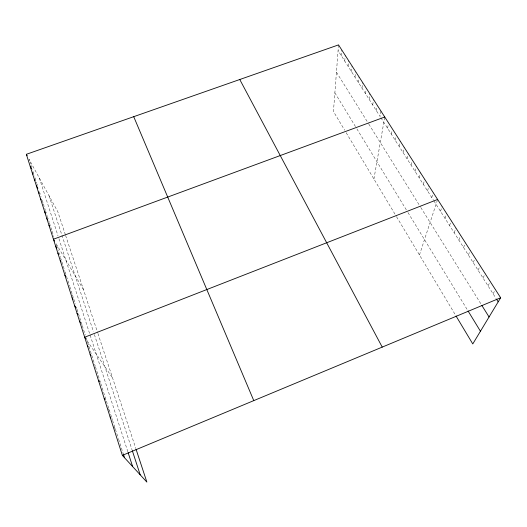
<?xml version="1.0" encoding="UTF-8"?>
<svg xmlns="http://www.w3.org/2000/svg" width="527" height="527" viewBox="0 0 527 527"><rect width="100%" height="100%" fill="white"/><g stroke="black" fill="none" stroke-linecap="round" stroke-linejoin="round"><path stroke-width="0.4" stroke-dasharray="2.63 1.98" d="M338.518 44.9L333.453 111.487L344.658 130.182M341.397 55.809L341.865 50.124M344.744 61.06L345.251 55.401M348.123 66.362L348.663 60.724M351.535 71.712L352.115 66.106M354.981 77.12L355.508 72.331M358.465 82.581L359.111 77.021M361.977 88.095L362.668 82.561M365.527 93.661L366.153 88.944M369.111 99.287L369.875 93.813M372.734 104.965L373.538 99.524M376.39 110.703L377.115 106.065M380.975 111.118L380.086 116.5L338.084 50.605M373.92 179.002L384.75 117.007M387.582 128.265L388.425 123.713M391.396 134.24L392.272 129.714M395.243 140.281L396.159 135.788M399.13 146.381L400.243 141.177M403.056 152.547L404.222 147.376M407.028 158.772L408.241 153.64M411.04 165.07L412.121 160.709M415.098 171.433L416.409 166.38M419.196 177.862L420.559 172.856M423.339 184.358L424.755 179.397M427.522 190.932L428.991 186.011M431.758 197.572L433.28 192.698M419.466 254.982L437.614 199.456M440.493 211.274L442.133 206.498M445.005 218.349L446.698 213.626M449.564 225.503L451.316 220.833M454.175 232.736L455.993 228.119M458.839 240.062L460.723 235.497M463.562 247.466L465.506 242.96M468.338 254.956L470.347 250.509M473.167 262.538L475.249 258.151M478.055 270.206L480.209 265.885M483.002 277.966L485.229 273.711M488.009 285.825L490.308 281.635M493.074 293.77L495.446 289.652M113.549 426.87L115.347 429.018M107.587 408.175L109.418 410.48M87.126 340.798L112.554 377.912M380.909 117.798L433.471 200.253M433.899 200.925L496.065 298.466M336.443 72.186L368.386 123.423M368.814 124.115L420.414 206.874M420.809 207.513L481.013 304.072M334.869 92.831L356.094 127.587M356.898 128.911L406.31 209.832M407.97 212.546L467.64 310.278M346.18 132.718L396.199 216.169M396.587 216.814L455.605 315.278M83.477 289.646L56.04 243.606L58.273 250.588M65.381 234.739L57.818 211.775L29.064 159.266L30.526 163.831M65.625 235.477L97.673 332.741M97.923 333.492L135.795 448.437M49.051 195.761L93.437 331.674M94.373 334.526L132.046 449.854M39.301 177.961L58.01 235.813M58.945 238.705L127.896 451.922M31.014 165.359L32.49 169.971M32.977 171.506L34.472 176.17M34.966 177.724L36.752 183.31M36.976 184.002L37.43 185.418M39.459 191.775L41.06 196.762M42.206 200.365L43.128 203.244M43.366 203.969L45.223 209.792M45.46 210.53L47.107 215.675M47.344 216.413L49.242 222.354M49.479 223.099L51.646 229.864M52.133 231.379L53.833 236.695M58.728 252.005L60.309 256.945M60.533 257.65L62.818 264.791M63.28 266.234L64.893 271.293M65.124 272.011L69.59 285.957M69.821 286.695L72.212 294.165M72.456 294.916L75.361 304.007M76.336 307.057L76.823 308.585M77.067 309.349L79.544 317.076M79.794 317.86L82.041 324.889M82.271 325.614L85.269 334.981M86.197 337.886L95.229 366.127M95.459 366.845L97.996 374.776M98.233 375.507L100.565 382.806M100.802 383.537L112.363 419.69M112.613 420.467L118.371 438.471M118.608 439.208L123.344 454.01"/><path stroke-width="0.79" d="M136.038 449.188L146.881 482.1L122.363 455.374L26.35 154.312L338.518 44.9L500.65 297.768L472.778 343.933L456.026 315.983M122.363 455.374L500.65 297.768M437.614 199.456L84.682 337.227L85.499 338.42M384.75 117.007L53.431 239.225L54.551 241.102M110.097 416.91L111.006 418.023M104.194 398.412L105.123 399.598M98.444 380.382L99.386 381.64M90.091 354.17L90.888 355.303M87.37 345.646L88.18 346.812M79.564 321.18L80.394 322.419M77.054 313.295L77.884 314.553M74.564 305.502L75.816 307.425M72.113 297.801L72.95 299.105M496.493 299.138L498.206 301.819M481.81 305.357L489.056 316.977M64.907 275.213L65.756 276.576M60.236 260.575L60.974 261.781M468.048 310.943L480.446 331.239M57.944 253.382L58.681 254.6M55.678 246.261L56.791 248.118M49.011 225.378L49.769 226.656M46.844 218.567L47.595 219.864M44.696 211.828L45.447 213.139M40.467 198.574L41.225 199.904M38.385 192.045L39.15 193.396M36.323 185.59L37.858 188.31M34.288 179.206L35.059 180.577M32.272 172.882L33.043 174.266M30.276 166.631L31.436 168.719M26.35 154.312L27.127 155.728M239.765 79.511L382.227 347.109M133.72 116.678L253.777 400.619M132.284 450.585L140.195 474.807M128.14 452.686L132.626 466.56M123.581 454.755L124.537 457.739"/></g></svg>
